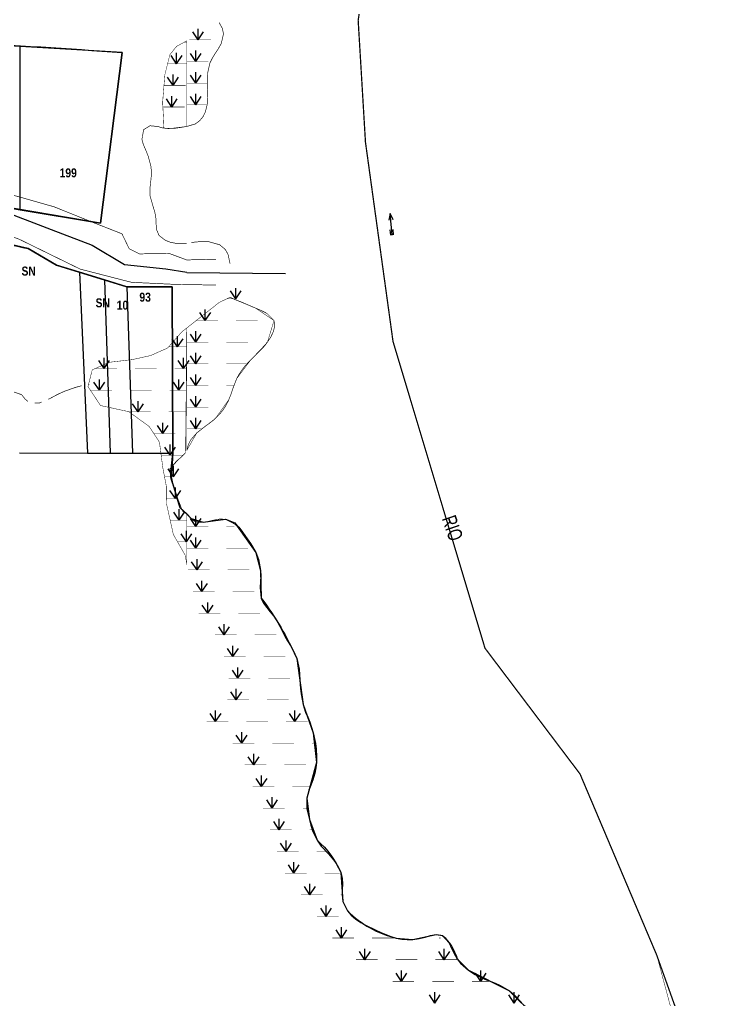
# Model space of a CAD drawing. Extents: x 204834 to 208707, y 4853033 to 4855981.
# Drawn here: x 208068.6 to 208262.2, y 4853447.8 to 4853719.5 of the extents above; entities that cross this region are included whole.
import ezdxf
from ezdxf.enums import TextEntityAlignment as Align

# ---------------------------------------------------------------- set-up
doc = ezdxf.new("R2010")
doc.units = 0
doc.header["$LTSCALE"] = 1.5
doc.header["$MEASUREMENT"] = 0
doc.linetypes.add('PHANTOMX2', pattern=[5, 2.5, -0.5, 0.5, -0.5, 0.5, -0.5])
for name, color, linetype in [('CD-MALHA-LOTES', 40, 'CONTINUOUS'), ('HD-ALAGADO-BREJO', 170, 'CONTINUOUS'), ('HD-CURSO-INTER', 170, 'CONTINUOUS'), ('HD-CURSO-PERENE', 170, 'CONTINUOUS'), ('HD-TXT-PERENE', 170, 'CONTINUOUS'), ('LM-LIM-SETOR-FISCAL', 7, 'CONTINUOUS'), ('LM-LIMITE-MUNICIPAL', 2, 'CONTINUOUS'), ('RU-QUADRAS', 6, 'CONTINUOUS'), ('SV-EIXO-RUA-N-PAV', 6, 'CONTINUOUS'), ('SV-RUA-NAO-PAV-S-GUIA-C-GUIA', 7, 'PHANTOMX2'), ('Th_NmrPort', 7, 'CONTINUOUS')]:
    doc.layers.add(name, color=color, linetype=linetype)
doc.styles.add('ARIAL', font='ARIAL.TTF')
doc.styles.get("Standard").update_dxf_attribs({"font": 'swisscbo.ttf'})
doc.linetypes.add('Limite', pattern='A,20,-3,[130,ltypeshp.shx,S=6.35,R=0,X=0,Y=0],-3,20', length=46)

# ---------------------------------------------------------------- blocks, each defined once
blk = doc.blocks.new('COD035', base_point=(205760.96, 4854542.39))
at = {"layer": 'HD-TXT-PERENE'}
for p, q in [((205760.96, 4854542.795731), (205762.46, 4854542.795731)), ((205760.96, 4854542.395731), (205766.96, 4854542.395731)), ((205760.96, 4854541.995731), (205762.46, 4854541.995731))]:
    blk.add_line(p, q, dxfattribs=at)
blk.add_lwpolyline([(205765.16, 4854541.795731), (205766.96, 4854542.395731), (205765.16, 4854542.995731)], dxfattribs=at)
blk = doc.blocks.new('*X8')
at = {"layer": 'HD-ALAGADO-BREJO'}
for points in [[(208117.387418, 4853579.081864), (208115.88714, 4853581.331678)], [(208117.387418, 4853579.081864), (208117.387047, 4853582.081864)], [(208117.387418, 4853579.081864), (208118.88714, 4853581.332049)], [(208117.383063, 4853573.081785), (208115.882827, 4853575.331627)], [(208117.383063, 4853573.081785), (208117.382748, 4853576.081785)], [(208117.383063, 4853573.081785), (208118.882827, 4853575.331942)], [(208117.74101, 4853567.081745), (208116.240783, 4853569.331593)], [(208117.74101, 4853567.081745), (208117.740708, 4853570.081745)], [(208117.74101, 4853567.081745), (208119.240783, 4853569.331896)], [(208119.091801, 4853561.081731), (208117.591569, 4853563.331576)], [(208119.091801, 4853561.081731), (208119.091491, 4853564.081731)], [(208119.091801, 4853561.081731), (208120.591569, 4853563.331886)], [(208120.686835, 4853555.081706), (208120.686536, 4853558.081706)], [(208120.686835, 4853555.081706), (208119.186611, 4853557.331556)], [(208120.686835, 4853555.081706), (208122.18661, 4853557.331855)], [(208125.240923, 4853549.081725), (208123.740692, 4853551.331571)], [(208125.240923, 4853549.081725), (208125.240615, 4853552.081725)], [(208125.240923, 4853549.081725), (208126.740692, 4853551.331879)], [(208127.692027, 4853543.081712), (208126.191801, 4853545.331561)], [(208127.692027, 4853543.081712), (208127.691725, 4853546.081712)], [(208127.692027, 4853543.081712), (208129.191801, 4853545.331863)], [(208129.041432, 4853537.081694), (208127.541204, 4853539.331542)], [(208129.041432, 4853537.081694), (208129.041127, 4853540.081694)], [(208129.041432, 4853537.081694), (208130.541204, 4853539.331847)], [(208128.61359, 4853531.081649), (208128.613295, 4853534.081649)], [(208128.61359, 4853531.081649), (208127.113368, 4853533.331502)], [(208128.61359, 4853531.081649), (208130.113368, 4853533.331796)], [(208122.87834, 4853525.081524), (208122.878087, 4853528.081524)], [(208144.87834, 4853525.08338), (208144.878087, 4853528.08338)], [(208122.87834, 4853525.081524), (208121.37815, 4853527.331397)], [(208122.87834, 4853525.081524), (208124.37815, 4853527.33165)], [(208144.87834, 4853525.08338), (208143.37815, 4853527.333254)], [(208144.87834, 4853525.08338), (208146.37815, 4853527.333507)], [(208130.122361, 4853519.081588), (208128.622148, 4853521.331447)], [(208130.122361, 4853519.081588), (208130.122078, 4853522.081588)], [(208130.122361, 4853519.081588), (208131.622148, 4853521.33173)], [(208133.441925, 4853513.081607), (208131.941697, 4853515.331454)], [(208133.441925, 4853513.081607), (208133.44162, 4853516.081607)], [(208133.441925, 4853513.081607), (208134.941697, 4853515.331759)], [(208135.632766, 4853507.081621), (208134.132514, 4853509.331453)], [(208135.632766, 4853507.081621), (208135.63243, 4853510.081621)], [(208135.632766, 4853507.081621), (208137.132514, 4853509.331789)], [(208138.562852, 4853501.081656), (208138.56247, 4853504.081656)], [(208138.562852, 4853501.081656), (208137.062565, 4853503.331465)], [(208138.562852, 4853501.081656), (208140.062565, 4853503.331847)], [(208140.491713, 4853495.081648), (208140.491325, 4853498.081648)], [(208140.491713, 4853495.081648), (208138.991422, 4853497.331454)], [(208140.491713, 4853495.081648), (208141.991422, 4853497.331842)], [(208142.39428, 4853489.081613), (208140.894007, 4853491.331431)], [(208142.39428, 4853489.081613), (208142.393916, 4853492.081613)], [(208142.39428, 4853489.081613), (208143.894007, 4853491.331795)], [(208144.587387, 4853483.081587), (208143.087128, 4853485.331414)], [(208144.587387, 4853483.081587), (208144.587041, 4853486.081587)], [(208144.587387, 4853483.081587), (208146.087128, 4853485.33176)], [(208149.026711, 4853477.08164), (208147.526414, 4853479.331442)], [(208149.026711, 4853477.08164), (208149.026315, 4853480.08164)], [(208149.026711, 4853477.08164), (208150.526414, 4853479.331838)], [(208153.524317, 4853471.081673), (208153.523895, 4853474.081673)], [(208153.524317, 4853471.081673), (208152.024001, 4853473.331463)], [(208153.524317, 4853471.081673), (208155.024001, 4853473.331884)], [(208157.756404, 4853465.081599), (208156.256164, 4853467.331439)], [(208157.756404, 4853465.081599), (208157.756084, 4853468.081599)], [(208157.756404, 4853465.081599), (208159.256164, 4853467.331759)], [(208164.274731, 4853459.081574), (208162.774542, 4853461.331448)], [(208164.274731, 4853459.081574), (208164.274479, 4853462.081574)], [(208164.274731, 4853459.081574), (208165.774542, 4853461.3317)], [(208186.274731, 4853459.083422), (208184.774542, 4853461.333296)], [(208186.274731, 4853459.083422), (208186.274479, 4853462.083422)], [(208186.274731, 4853459.083422), (208187.774542, 4853461.333548)], [(208174.419209, 4853453.081648), (208172.919015, 4853455.331519)], [(208174.419209, 4853453.081648), (208174.41895, 4853456.081648)], [(208174.419209, 4853453.081648), (208175.919015, 4853455.331778)], [(208196.419209, 4853453.083548), (208194.919015, 4853455.333419)], [(208196.419209, 4853453.083548), (208196.41895, 4853456.083548)], [(208196.419209, 4853453.083548), (208197.919015, 4853455.333678)], [(208183.645891, 4853447.081709), (208182.145695, 4853449.331579)], [(208183.645891, 4853447.081709), (208183.64563, 4853450.081709)], [(208183.645891, 4853447.081709), (208185.145695, 4853449.33184)], [(208205.645891, 4853447.083625), (208204.145695, 4853449.333495)], [(208205.645891, 4853447.083625), (208205.64563, 4853450.083625)], [(208205.645891, 4853447.083625), (208207.145695, 4853449.333756)]]:
    blk.add_lwpolyline(points, dxfattribs=at)
at = {"layer": 'HD-ALAGADO-BREJO', "const_width": 0.13}
for points in [[(208114.887418, 4853579.081555), (208115.887418, 4853579.081678)], [(208115.887418, 4853579.081678), (208120.887418, 4853579.082296)], [(208125.887418, 4853579.082913), (208127.887418, 4853579.08316)], [(208127.887418, 4853579.08316), (208128.095889, 4853579.081687)], [(208114.883064, 4853573.081522), (208115.883064, 4853573.081627)], [(208115.883064, 4853573.081627), (208120.883063, 4853573.082152)], [(208125.883063, 4853573.082678), (208131.883063, 4853573.083308)], [(208115.24101, 4853567.081493), (208116.24101, 4853567.081593)], [(208116.24101, 4853567.081593), (208121.24101, 4853567.082098)], [(208126.24101, 4853567.082603), (208132.24101, 4853567.083209)], [(208116.591801, 4853561.081473), (208117.591801, 4853561.081576)], [(208117.591801, 4853561.081576), (208122.591801, 4853561.082093)], [(208127.591801, 4853561.082609), (208133.591801, 4853561.083229)], [(208118.186835, 4853555.081456), (208119.186835, 4853555.081556)], [(208119.186835, 4853555.081556), (208124.186835, 4853555.082055)], [(208129.186835, 4853555.082555), (208135.186835, 4853555.083154)], [(208122.740923, 4853549.081469), (208123.740923, 4853549.081571)], [(208123.740923, 4853549.081571), (208128.740923, 4853549.082085)], [(208133.740923, 4853549.082598), (208139.740923, 4853549.083214)], [(208125.192027, 4853543.08146), (208126.192027, 4853543.081561)], [(208126.192027, 4853543.081561), (208131.192027, 4853543.082065)], [(208136.192027, 4853543.082569), (208142.192027, 4853543.083174)], [(208126.541432, 4853537.081441), (208127.541432, 4853537.081542)], [(208127.541432, 4853537.081542), (208132.541432, 4853537.08205)], [(208137.541432, 4853537.082557), (208143.541432, 4853537.083167)], [(208126.11359, 4853531.081403), (208127.11359, 4853531.081502)], [(208127.11359, 4853531.081502), (208132.11359, 4853531.081993)], [(208137.11359, 4853531.082485), (208143.11359, 4853531.083074)], [(208120.37834, 4853525.081313), (208121.37834, 4853525.081397)], [(208121.37834, 4853525.081397), (208126.37834, 4853525.081819)], [(208131.37834, 4853525.082241), (208137.37834, 4853525.082747)], [(208142.37834, 4853525.083169), (208143.37834, 4853525.083254)], [(208143.37834, 4853525.083254), (208148.37834, 4853525.083676)], [(208127.622361, 4853519.081352), (208128.622361, 4853519.081447)], [(208128.622361, 4853519.081447), (208133.622361, 4853519.081919)], [(208138.622361, 4853519.082391), (208144.622361, 4853519.082957)], [(208149.622361, 4853519.083429), (208150.327425, 4853519.081579)], [(208130.941925, 4853513.081353), (208131.941925, 4853513.081454)], [(208131.941925, 4853513.081454), (208136.941925, 4853513.081962)], [(208141.941925, 4853513.08247), (208147.941925, 4853513.08308)], [(208133.132766, 4853507.081341), (208134.132766, 4853507.081453)], [(208134.132766, 4853507.081453), (208139.132766, 4853507.082013)], [(208144.132766, 4853507.082573), (208149.132766, 4853507.083133)], [(208149.132766, 4853507.083133), (208149.212145, 4853507.081502)], [(208136.062852, 4853501.081338), (208137.062852, 4853501.081465)], [(208137.062852, 4853501.081465), (208142.062851, 4853501.082101)], [(208147.062851, 4853501.082738), (208148.062851, 4853501.082865)], [(208148.062851, 4853501.082865), (208148.484218, 4853501.081462)], [(208137.991713, 4853495.081324), (208138.991713, 4853495.081454)], [(208138.991713, 4853495.081454), (208143.991713, 4853495.082101)], [(208148.991713, 4853495.082749), (208149.978278, 4853495.081444)], [(208139.89428, 4853489.08131), (208140.89428, 4853489.081431)], [(208140.89428, 4853489.081431), (208145.89428, 4853489.082037)], [(208150.89428, 4853489.082643), (208152.89428, 4853489.082885)], [(208152.89428, 4853489.082885), (208153.615536, 4853489.081447)], [(208142.087387, 4853483.081299), (208143.087387, 4853483.081414)], [(208143.087387, 4853483.081414), (208148.087387, 4853483.081991)], [(208153.087387, 4853483.082567), (208157.087387, 4853483.083028)], [(208157.087387, 4853483.083028), (208157.252113, 4853483.081451)], [(208146.526711, 4853477.08131), (208147.526711, 4853477.081442)], [(208147.526711, 4853477.081442), (208152.526711, 4853477.082102)], [(208157.526711, 4853477.082762), (208158.081047, 4853477.081426)], [(208151.024317, 4853471.081322), (208152.024317, 4853471.081463)], [(208152.024317, 4853471.081463), (208157.024317, 4853471.082165)], [(208155.256404, 4853465.081332), (208156.256404, 4853465.081439)], [(208156.256404, 4853465.081439), (208161.256404, 4853465.081973)], [(208166.256404, 4853465.082507), (208172.256404, 4853465.083149)], [(208184.814091, 4853465.081627), (208185.274473, 4853465.081632)], [(208161.774731, 4853459.081364), (208162.774731, 4853459.081448)], [(208162.774731, 4853459.081448), (208167.774731, 4853459.081868)], [(208172.774731, 4853459.082288), (208178.774731, 4853459.082792)], [(208183.774731, 4853459.083212), (208184.774731, 4853459.083296)], [(208184.774731, 4853459.083296), (208189.774731, 4853459.083716)], [(208171.919209, 4853453.081432), (208172.919209, 4853453.081519)], [(208172.919209, 4853453.081519), (208177.919209, 4853453.081951)], [(208182.919209, 4853453.082382), (208188.919209, 4853453.082901)], [(208193.919209, 4853453.083332), (208194.919209, 4853453.083419)], [(208194.919209, 4853453.083419), (208198.919209, 4853453.083764)], [(208198.919209, 4853453.083764), (208199.093353, 4853453.081704)]]:
    blk.add_lwpolyline(points, dxfattribs=at)
blk = doc.blocks.new('*X10')
at = {"layer": 'HD-ALAGADO-BREJO'}
for points in [[(208128.488881, 4853642.171171), (208128.487886, 4853645.171171)], [(208128.488881, 4853642.171171), (208126.988135, 4853644.420673)], [(208128.488881, 4853642.171171), (208129.988135, 4853644.421668)], [(208120.032764, 4853636.170467), (208118.532546, 4853638.420321)], [(208120.032764, 4853636.170467), (208120.032473, 4853639.170467)], [(208120.032764, 4853636.170467), (208121.532546, 4853638.420612)], [(208117.39, 4853630.170403), (208115.889786, 4853632.42026)], [(208117.39, 4853630.170403), (208117.389715, 4853633.170403)], [(208117.39, 4853630.170403), (208118.889786, 4853632.420545)], [(208117.39, 4853624.170405), (208115.889754, 4853626.420241)], [(208117.39, 4853624.170405), (208117.389673, 4853627.170405)], [(208117.39, 4853624.170405), (208118.889754, 4853626.420569)], [(208117.39, 4853618.170409), (208115.889721, 4853620.420223)], [(208117.39, 4853618.170409), (208117.389629, 4853621.170409)], [(208117.39, 4853618.170409), (208118.889721, 4853620.420594)], [(208117.39, 4853612.170417), (208117.389578, 4853615.170417)], [(208117.39, 4853612.170417), (208115.889684, 4853614.420207)], [(208117.39, 4853612.170417), (208118.889684, 4853614.420628)], [(208117.39, 4853606.170576), (208115.889511, 4853608.42025)], [(208117.39, 4853606.170576), (208117.389348, 4853609.170576)], [(208117.39, 4853606.170576), (208118.889511, 4853608.420902)]]:
    blk.add_lwpolyline(points, dxfattribs=at)
at = {"layer": 'HD-ALAGADO-BREJO', "const_width": 0.13}
for points in [[(208125.988881, 4853642.170342), (208126.988881, 4853642.170674)], [(208126.988881, 4853642.170674), (208127.809825, 4853642.17036)], [(208117.532764, 4853636.170224), (208118.532764, 4853636.170321)], [(208118.532764, 4853636.170321), (208123.532764, 4853636.170806)], [(208128.532764, 4853636.17129), (208134.532764, 4853636.171872)], [(208114.89, 4853630.170165), (208115.89, 4853630.17026)], [(208115.89, 4853630.17026), (208120.89, 4853630.170736)], [(208125.89, 4853630.171211), (208131.89, 4853630.171782)], [(208136.89, 4853630.172257), (208137.251488, 4853630.170389)], [(208114.89, 4853624.170132), (208115.89, 4853624.170241)], [(208115.89, 4853624.170241), (208120.89, 4853624.170787)], [(208125.89, 4853624.171333), (208130.89, 4853624.171878)], [(208130.89, 4853624.171878), (208131.817971, 4853624.170301)], [(208114.89, 4853618.170099), (208115.89, 4853618.170223)], [(208115.89, 4853618.170223), (208120.89, 4853618.170842)], [(208125.89, 4853618.171461), (208127.89, 4853618.171709)], [(208127.89, 4853618.171709), (208128.022082, 4853618.17023)], [(208114.89, 4853612.170066), (208115.89, 4853612.170207)], [(208115.89, 4853612.170207), (208120.89, 4853612.170909)], [(208114.89, 4853606.170033), (208115.89, 4853606.17025)], [(208115.89, 4853606.17025), (208118.89, 4853606.170902)], [(208118.89, 4853606.170902), (208119.140246, 4853606.170076)]]:
    blk.add_lwpolyline(points, dxfattribs=at)
blk = doc.blocks.new('*X11')
at = {"layer": 'HD-ALAGADO-BREJO'}
for points in [[(208118.059191, 4853713.930564), (208116.558808, 4853716.180309)], [(208118.059191, 4853713.930564), (208118.058681, 4853716.930564)], [(208118.059191, 4853713.930564), (208119.558808, 4853716.180819)], [(208117.39, 4853707.930533), (208115.889609, 4853710.180273)], [(208117.39, 4853707.930533), (208117.389479, 4853710.930533)], [(208117.39, 4853707.930533), (208118.889609, 4853710.180794)], [(208117.39, 4853701.930533), (208117.38944, 4853704.930533)], [(208117.39, 4853701.930533), (208115.88958, 4853704.180253)], [(208117.39, 4853701.930533), (208118.88958, 4853704.180813)], [(208117.39, 4853695.930513), (208115.889568, 4853698.180225)], [(208117.39, 4853695.930513), (208117.389424, 4853698.930513)], [(208117.39, 4853695.930513), (208118.889568, 4853698.1808)]]:
    blk.add_lwpolyline(points, dxfattribs=at)
at = {"layer": 'HD-ALAGADO-BREJO', "const_width": 0.13}
for points in [[(208115.559191, 4853713.930139), (208116.559191, 4853713.930309)], [(208116.559191, 4853713.930309), (208121.559191, 4853713.931159)], [(208114.89, 4853707.930099), (208115.89, 4853707.930273)], [(208115.89, 4853707.930273), (208120.89, 4853707.931141)], [(208114.89, 4853701.930066), (208115.89, 4853701.930253)], [(208115.89, 4853701.930253), (208119.89, 4853701.931)], [(208119.89, 4853701.931), (208120.640777, 4853701.930124)], [(208114.89, 4853695.930033), (208115.89, 4853695.930225)], [(208115.89, 4853695.930225), (208119.89, 4853695.930992)], [(208119.89, 4853695.930992), (208120.336739, 4853695.930087)]]:
    blk.add_lwpolyline(points, dxfattribs=at)
blk = doc.blocks.new('*X25')
at = {"layer": 'HD-ALAGADO-BREJO'}
for points in [[(208112.362474, 4853628.860782), (208112.361872, 4853631.860782)], [(208112.362474, 4853628.860782), (208110.862022, 4853631.11048)], [(208112.362474, 4853628.860782), (208113.862022, 4853631.111083)], [(208092.013302, 4853622.860267), (208092.013034, 4853625.860267)], [(208114.013302, 4853622.862237), (208114.013033, 4853625.862237)], [(208092.013302, 4853622.860267), (208090.513101, 4853625.110133)], [(208092.013302, 4853622.860267), (208093.513101, 4853625.110401)], [(208114.013302, 4853622.862237), (208112.513101, 4853625.112102)], [(208114.013302, 4853622.862237), (208115.513101, 4853625.112371)], [(208090.67078, 4853616.860215), (208089.170583, 4853619.110084)], [(208090.67078, 4853616.860215), (208090.670518, 4853619.860215)], [(208090.67078, 4853616.860215), (208092.170583, 4853619.110346)], [(208112.67078, 4853616.862137), (208111.170583, 4853619.112006)], [(208112.67078, 4853616.862137), (208112.670518, 4853619.862137)], [(208112.67078, 4853616.862137), (208114.170583, 4853619.112268)], [(208101.372878, 4853610.860353), (208099.872623, 4853613.110184)], [(208101.372878, 4853610.860353), (208101.372539, 4853613.860353)], [(208101.372878, 4853610.860353), (208102.872623, 4853613.110523)], [(208108.242676, 4853604.860483), (208106.742338, 4853607.110257)], [(208108.242676, 4853604.860483), (208108.242225, 4853607.860483)], [(208108.242676, 4853604.860483), (208109.742338, 4853607.110709)], [(208110.28937, 4853598.860549), (208110.288824, 4853601.860549)], [(208110.28937, 4853598.860549), (208108.78896, 4853601.110276)], [(208110.28937, 4853598.860549), (208111.78896, 4853601.110822)], [(208111.228516, 4853592.860865), (208111.227563, 4853595.860865)], [(208111.228516, 4853592.860865), (208109.727801, 4853595.110388)], [(208111.228516, 4853592.860865), (208112.727801, 4853595.111342)], [(208111.738773, 4853586.860672), (208110.238207, 4853589.110294)], [(208111.738773, 4853586.860672), (208111.738018, 4853589.860672)], [(208111.738773, 4853586.860672), (208113.238207, 4853589.111049)], [(208112.785726, 4853580.860542), (208111.285257, 4853583.110229)], [(208112.785726, 4853580.860542), (208112.7851, 4853583.860542)], [(208112.785726, 4853580.860542), (208114.285257, 4853583.110855)], [(208114.829996, 4853574.860707), (208113.329366, 4853577.110287)], [(208114.829996, 4853574.860707), (208114.829156, 4853577.860707)], [(208114.829996, 4853574.860707), (208116.329366, 4853577.111127)]]:
    blk.add_lwpolyline(points, dxfattribs=at)
at = {"layer": 'HD-ALAGADO-BREJO', "const_width": 0.13}
for points in [[(208109.862474, 4853628.86028), (208110.862474, 4853628.860481)], [(208110.862474, 4853628.860481), (208113.862474, 4853628.861083)], [(208113.862474, 4853628.861083), (208114.839963, 4853628.86033)], [(208089.513302, 4853622.860043), (208090.513302, 4853622.860133)], [(208090.513302, 4853622.860133), (208095.513302, 4853622.86058)], [(208100.513302, 4853622.861028), (208106.513302, 4853622.861565)], [(208111.513302, 4853622.862013), (208112.513302, 4853622.862102)], [(208112.513302, 4853622.862102), (208114.513302, 4853622.862281)], [(208114.513302, 4853622.862281), (208114.782554, 4853622.860296)], [(208088.17078, 4853616.859997), (208089.17078, 4853616.860084)], [(208089.17078, 4853616.860084), (208094.17078, 4853616.860521)], [(208099.17078, 4853616.860958), (208105.17078, 4853616.861482)], [(208110.17078, 4853616.861919), (208111.17078, 4853616.862006)], [(208111.17078, 4853616.862006), (208114.17078, 4853616.862268)], [(208114.17078, 4853616.862268), (208114.725146, 4853616.860262)], [(208098.872878, 4853610.860071), (208099.872878, 4853610.860184)], [(208099.872878, 4853610.860184), (208104.872877, 4853610.860749)], [(208109.872877, 4853610.861314), (208113.872877, 4853610.861765)], [(208113.872877, 4853610.861765), (208114.667738, 4853610.860229)], [(208105.742676, 4853604.860107), (208106.742676, 4853604.860257)], [(208106.742676, 4853604.860257), (208111.742676, 4853604.86101)], [(208107.78937, 4853598.860094), (208108.78937, 4853598.860276)], [(208108.78937, 4853598.860276), (208113.78937, 4853598.861187)], [(208108.728517, 4853592.86007), (208109.728517, 4853592.860388)], [(208109.728517, 4853592.860388), (208110.710148, 4853592.86009)], [(208109.238773, 4853586.860043), (208110.238773, 4853586.860294)], [(208110.238773, 4853586.860294), (208112.238773, 4853586.860798)], [(208112.238773, 4853586.860798), (208112.400021, 4853586.860074)], [(208110.285726, 4853580.86002), (208111.285726, 4853580.860229)], [(208111.285726, 4853580.860229), (208114.285726, 4853580.860855)], [(208114.285726, 4853580.860855), (208114.888708, 4853580.860066)], [(208112.329996, 4853574.860008), (208113.329996, 4853574.860287)], [(208113.329996, 4853574.860287), (208114.329996, 4853574.860567)], [(208114.329996, 4853574.860567), (208114.884354, 4853574.860033)]]:
    blk.add_lwpolyline(points, dxfattribs=at)
blk = doc.blocks.new('*X26')
at = {"layer": 'HD-ALAGADO-BREJO', "const_width": 0.13}
for points in [[(208114.263312, 4853713.300176), (208114.89, 4853713.300183)], [(208109.576403, 4853707.300096), (208110.576403, 4853707.300291)], [(208110.576403, 4853707.300291), (208114.576402, 4853707.301068)], [(208114.576402, 4853707.301068), (208114.89, 4853707.30015)], [(208108.573584, 4853701.300053), (208109.573584, 4853701.300232)], [(208109.573584, 4853701.300232), (208114.573584, 4853701.301123)], [(208108.260741, 4853695.300017), (208109.260741, 4853695.300191)], [(208109.260741, 4853695.300191), (208114.260741, 4853695.301061)]]:
    blk.add_lwpolyline(points, dxfattribs=at)
at = {"layer": 'HD-ALAGADO-BREJO'}
for points in [[(208112.076402, 4853707.300582), (208112.07582, 4853710.300582)], [(208112.076402, 4853707.300582), (208110.575965, 4853709.550291)], [(208112.076402, 4853707.300582), (208113.575965, 4853709.550873)], [(208111.073584, 4853701.300499), (208109.573183, 4853703.550232)], [(208111.073584, 4853701.300499), (208111.073049, 4853704.300499)], [(208111.073584, 4853701.300499), (208112.573183, 4853703.550766)], [(208110.760741, 4853695.300452), (208109.26035, 4853697.550191)], [(208110.760741, 4853695.300452), (208110.760219, 4853698.300452)], [(208110.760741, 4853695.300452), (208112.26035, 4853697.550713)]]:
    blk.add_lwpolyline(points, dxfattribs=at)

msp = doc.modelspace()

# ---------------------------------------------------------------- linework, layer by layer
at = {"layer": 'CD-MALHA-LOTES', "linetype": 'Continuous'}
for p, q in [((208068.73, 4853712.09), (208057.1, 4853712.79)), ((208097.02, 4853710.39), (208068.73, 4853712.09)), ((208068.73, 4853666.87), (208068.73, 4853712.09)), ((208091, 4853663.09), (208097.02, 4853710.39)), ((208057.68, 4853668.74), (208068.73, 4853666.87)), ((208068.73, 4853666.87), (208091, 4853663.09)), ((208070.95, 4853656.14), (208059.34, 4853658.76)), ((208078.8, 4853651.52), (208070.95, 4853656.14)), ((208085.18, 4853649.55), (208078.8, 4853651.52)), ((208092.08, 4853647.42), (208085.18, 4853649.55)), ((208085.18, 4853649.55), (208087.41, 4853599.46)), ((208092.08, 4853647.42), (208093.64, 4853599.44)), ((208098.32, 4853645.53), (208092.08, 4853647.42)), ((208110.83, 4853645.53), (208098.32, 4853645.53)), ((208098.32, 4853645.53), (208099.86, 4853599.43)), ((208111.07, 4853599.4), (208110.83, 4853645.53)), ((208099.86, 4853599.43), (208111.07, 4853599.4))]:
    msp.add_line(p, q, dxfattribs=at)
for points in [[(208068.49, 4853599.5), (208087.41, 4853599.46)], [(208087.41, 4853599.46), (208093.64, 4853599.44)], [(208093.64, 4853599.44), (208099.86, 4853599.43)], [(208110.55, 4853594.98), (208111.07, 4853599.4)], [(208110.55, 4853594.98), (208110.61, 4853592.35)], [(208110.61, 4853592.35), (208111.82, 4853588.09)], [(208111.82, 4853588.09), (208113.02, 4853584.28)], [(208114.89, 4853582.64), (208113.02, 4853584.28)], [(208114.89, 4853582.64), (208116.1, 4853581.31), (208117.42, 4853580.51), (208119.4, 4853580.28), (208125.58, 4853581.12), (208128.2, 4853580.13), (208129.3, 4853578.91), (208130.32, 4853577.52), (208131.63, 4853575.66), (208132.52, 4853574.41), (208134, 4853571.93), (208134.78, 4853569.92), (208135.32, 4853566.95), (208135.38, 4853565.4), (208135.31, 4853563.74), (208135.23, 4853562.19), (208135.53, 4853559.29), (208136.19, 4853557.88), (208138.04, 4853555.47), (208139.01, 4853554.26), (208140.02, 4853552.73), (208141.39, 4853550.07), (208142.08, 4853548.74), (208142.84, 4853547.41), (208143.62, 4853546.11), (208144.36, 4853544.79), (208145.38, 4853542.5), (208146.01, 4853539.6), (208146.16, 4853538.1), (208146.26, 4853536.58), (208146.42, 4853534.25), (208146.58, 4853532.75), (208147.12, 4853529.81), (208147.83, 4853527.64), (208148.4, 4853526.25), (208148.97, 4853524.86), (208149.5, 4853523.45), (208149.95, 4853521.95), (208150.53, 4853519.01), (208150.71, 4853517.51), (208150.84, 4853515.21), (208150.82, 4853513.7), (208150.69, 4853512.2), (208150.41, 4853510.72), (208149.81, 4853508.89), (208149.25, 4853507.47), (208148.7, 4853506.06), (208148.13, 4853503.86), (208148.21, 4853500.91), (208148.5, 4853499.41), (208148.88, 4853497.91), (208149.31, 4853496.33), (208149.78, 4853494.88), (208151.02, 4853492.18), (208152.18, 4853490.58), (208154.22, 4853488.37), (208155.23, 4853487.23), (208156.21, 4853485.93), (208156.99, 4853484.61), (208157.58, 4853483.22), (208157.96, 4853481.61), (208158.03, 4853480.11), (208157.97, 4853478.58), (208157.93, 4853477.07), (208158.13, 4853475.25), (208159.45, 4853472.58), (208160.47, 4853471.41), (208161.64, 4853470.38), (208163.13, 4853469.37), (208164.44, 4853468.64), (208167.15, 4853467.37), (208168.71, 4853466.65), (208170.09, 4853466.04), (208171.49, 4853465.5), (208172.93, 4853465.07), (208174.49, 4853464.78), (208176.01, 4853464.66), (208177.52, 4853464.7), (208179.29, 4853464.95), (208180.93, 4853465.37), (208182.49, 4853465.78), (208184.06, 4853466.04), (208185.78, 4853465.82), (208187.62, 4853463.76), (208188.31, 4853462.28), (208189.01, 4853460.76), (208189.83, 4853459.36), (208190.76, 4853458.15), (208192.95, 4853456.16), (208194.8, 4853455.01), (208197.53, 4853453.73), (208198.94, 4853453.16), (208200.39, 4853452.56), (208201.78, 4853451.94), (208204.35, 4853450.44), (208205.69, 4853449.28), (208207.78, 4853447.11)]]:
    msp.add_lwpolyline(points, dxfattribs=at)
at = {"layer": 'HD-ALAGADO-BREJO', "const_width": 0.13}
for points in [[(208114.89, 4853689.93), (208114.89, 4853713.64), (208112.05, 4853712.1), (208110.2, 4853709.79), (208108.81, 4853704.24), (208108.19, 4853696.53), (208108.5, 4853691.14), (208108.38, 4853689.47), (208109.83, 4853689.3)], [(208114.89, 4853634.09), (208123.91, 4853641.19), (208126.9, 4853642.6), (208128.34, 4853641.92), (208133.97, 4853639.59), (208139.08, 4853636.16), (208137.23, 4853630.1), (208132.72, 4853625.37), (208128.72, 4853620.05), (208126.6, 4853614.34), (208122.88, 4853609.07), (208117.67, 4853605.03), (208114.89, 4853600.17)], [(208114.89, 4853634.09), (208114.56, 4853599.6), (208110.22, 4853595.15), (208111.5, 4853589.17), (208113.83, 4853583.19), (208114.89, 4853582.64), (208114.88, 4853568.86), (208114.41, 4853571.22), (208111.17, 4853576.89), (208109.25, 4853585.51), (208109.21, 4853590.32), (208108.23, 4853595.49), (208107.32, 4853602.45), (208104.46, 4853606.82), (208098.79, 4853610.92), (208091, 4853612.6), (208087.5, 4853617.87), (208088.69, 4853622.49), (208093.34, 4853624.58), (208099.8, 4853625.34), (208104.83, 4853626.45), (208109.58, 4853628.54), (208113.54, 4853633.03)]]:
    msp.add_lwpolyline(points, close=True, dxfattribs=at)
at = {"layer": 'HD-CURSO-INTER', "const_width": 0.18}
for points in [[(208081.05, 4853616.58), (208083.81, 4853617.56)], [(208083.81, 4853617.56), (208083.86, 4853617.58)], [(208083.86, 4853617.58), (208084.77, 4853617.84)], [(208084.77, 4853617.84), (208085.36, 4853618)], [(208085.36, 4853618), (208085.74, 4853618.09)], [(208087.7, 4853618.5), (208087.88, 4853618.54)], [(208066.85, 4853616.39), (208068.71, 4853615.76)], [(208068.71, 4853615.76), (208069.11, 4853615.62)], [(208069.11, 4853615.62), (208070.1, 4853614.39)], [(208076.87, 4853614.51), (208077.4, 4853614.79)], [(208077.4, 4853614.79), (208078.22, 4853615.24)], [(208078.22, 4853615.24), (208079.17, 4853615.72)], [(208079.17, 4853615.72), (208079.67, 4853615.97)], [(208079.67, 4853615.97), (208080.99, 4853616.55)], [(208080.99, 4853616.55), (208081.05, 4853616.58)], [(208070.1, 4853614.39), (208070.1, 4853614.39)], [(208070.1, 4853614.39), (208070.86, 4853613.75)], [(208072.71, 4853613.33), (208073.71, 4853613.33)], [(208073.71, 4853613.33), (208074.1, 4853613.33)], [(208074.1, 4853613.33), (208074.66, 4853613.57)], [(208076.5, 4853614.35), (208076.87, 4853614.51)]]:
    msp.add_lwpolyline(points, dxfattribs=at)
at = {"layer": 'HD-CURSO-PERENE', "const_width": 0.18}
for points in [[(208114.89, 4853689.93), (208117.23, 4853690.61), (208118.47, 4853691.53), (208119.43, 4853692.69), (208120.08, 4853694.05), (208120.57, 4853696.14), (208120.68, 4853699.13), (208120.62, 4853700.65), (208120.57, 4853703.05), (208120.64, 4853704.57), (208121.29, 4853707.47), (208121.99, 4853708.89), (208122.79, 4853710.19), (208123.63, 4853711.45), (208124.44, 4853712.89), (208125.07, 4853715.6), (208124.75, 4853717.1), (208123.84, 4853718.73)], [(208114.89, 4853657.58), (208111.89, 4853657.55), (208110.34, 4853657.84), (208108.94, 4853658.38), (208107.2, 4853659.73), (208106.51, 4853661.36), (208106.39, 4853662.88), (208106.34, 4853664.45), (208106.01, 4853666.3), (208105.55, 4853667.75), (208104.74, 4853670.6), (208104.66, 4853672.36), (208104.79, 4853673.86), (208104.98, 4853675.37), (208105.1, 4853676.88), (208104.98, 4853678.79), (208104.2, 4853681.69), (208103.63, 4853683.12), (208102.88, 4853684.85), (208102.45, 4853686.3), (208102.94, 4853689.04), (208104.69, 4853690.13), (208106.93, 4853689.9), (208108.37, 4853689.47), (208111.35, 4853689.38), (208112.87, 4853689.6), (208114.89, 4853689.93)], [(208126.88, 4853651.94), (208126.31, 4853654.54), (208125.55, 4853655.86), (208124.03, 4853657.14), (208121.09, 4853657.97), (208119.48, 4853658.04), (208117.69, 4853657.95), (208116.17, 4853657.77)], [(208114.89, 4853600.17), (208115.32, 4853601.77), (208116.01, 4853603.12), (208117.67, 4853605.03), (208120.02, 4853606.86), (208121.24, 4853607.74), (208122.43, 4853608.68), (208123.94, 4853610.14), (208124.89, 4853611.32), (208125.71, 4853612.59), (208126.42, 4853613.93), (208127.14, 4853615.74), (208127.62, 4853617.17), (208128.68, 4853619.97), (208129.44, 4853621.37), (208130.3, 4853622.62), (208131.25, 4853623.8), (208132.26, 4853624.91), (208133.78, 4853626.39), (208135.88, 4853628.46), (208136.88, 4853629.64), (208138.14, 4853631.51), (208138.86, 4853633.02), (208139.25, 4853634.52), (208139.08, 4853636.16), (208137.11, 4853638.13), (208135.65, 4853638.87), (208134.12, 4853639.53), (208132.54, 4853640.2), (208129.84, 4853641.36), (208128.43, 4853641.89), (208126.97, 4853642.55)], [(208114.89, 4853582.64), (208112.94, 4853584.23), (208112.01, 4853587.09), (208111.63, 4853588.71), (208110.95, 4853590.79), (208110.4, 4853592.33), (208110.19, 4853595.06), (208112.09, 4853597.27), (208113.34, 4853598.29), (208114.43, 4853599.42)], [(208114.89, 4853582.64), (208116.07, 4853581.18), (208117.39, 4853580.44), (208119.4, 4853580.28), (208120.91, 4853580.53), (208122.43, 4853580.88), (208123.93, 4853581.15), (208125.58, 4853581.12), (208128.12, 4853579.79), (208129.25, 4853578.69), (208130.3, 4853577.46), (208131.65, 4853575.74), (208132.54, 4853574.5), (208134.01, 4853571.95), (208134.77, 4853569.91), (208135.32, 4853566.94), (208135.38, 4853565.4), (208135.32, 4853563.74), (208135.24, 4853562.2), (208135.53, 4853559.29), (208136.19, 4853557.87), (208138.04, 4853555.47), (208139.01, 4853554.26), (208140.02, 4853552.73), (208141.39, 4853550.07), (208142.08, 4853548.74), (208142.84, 4853547.41), (208143.62, 4853546.11), (208144.36, 4853544.79), (208145.38, 4853542.5), (208146.01, 4853539.6), (208146.16, 4853538.1), (208146.26, 4853536.58), (208146.42, 4853534.25), (208146.58, 4853532.75), (208147.12, 4853529.81), (208147.83, 4853527.64), (208148.4, 4853526.25), (208148.97, 4853524.86), (208149.5, 4853523.45), (208149.95, 4853521.95), (208150.53, 4853519.01), (208150.71, 4853517.51), (208150.84, 4853515.21), (208150.82, 4853513.7), (208150.69, 4853512.2), (208150.41, 4853510.72), (208149.81, 4853508.89), (208149.25, 4853507.47), (208148.7, 4853506.06), (208148.13, 4853503.86), (208148.21, 4853500.91), (208148.5, 4853499.41), (208148.88, 4853497.91), (208149.31, 4853496.33), (208149.78, 4853494.88), (208151.02, 4853492.18), (208152.18, 4853490.58), (208154.22, 4853488.37), (208155.23, 4853487.23), (208156.21, 4853485.93), (208156.99, 4853484.61), (208157.58, 4853483.22), (208157.96, 4853481.61), (208158.03, 4853480.11), (208157.97, 4853478.58), (208157.93, 4853477.07), (208158.13, 4853475.25), (208159.45, 4853472.58), (208160.47, 4853471.41), (208161.64, 4853470.38), (208163.12, 4853469.36), (208165.78, 4853467.99), (208167.15, 4853467.37), (208168.73, 4853466.66), (208170.11, 4853466.05), (208171.51, 4853465.51), (208173, 4853465.05), (208175.91, 4853464.62), (208177.42, 4853464.66), (208178.98, 4853464.88), (208180.91, 4853465.38), (208182.52, 4853465.81), (208184.02, 4853466.08), (208185.78, 4853465.82), (208187.57, 4853463.74), (208188.28, 4853462.27), (208189.01, 4853460.76), (208189.84, 4853459.37), (208190.78, 4853458.16), (208192.95, 4853456.16), (208194.8, 4853455.01), (208197.52, 4853453.73), (208198.94, 4853453.16), (208200.39, 4853452.56), (208201.78, 4853451.94), (208204.35, 4853450.44), (208205.69, 4853449.28), (208207.78, 4853447.11)]]:
    msp.add_lwpolyline(points, dxfattribs=at)
at = {"layer": 'LM-LIM-SETOR-FISCAL', "linetype": 'Limite', "ltscale": 0.1, "const_width": 0.13, "flags": 128}
msp.add_lwpolyline([(208132.13, 4853213.19), (208114.89, 4853209.76), (208079.6, 4853197.34), (208051.55, 4853180.72), (208025.58, 4853147.48), (208008.96, 4853121.51), (207990.27, 4853095.54), (207977.18, 4853074.27), (207977.18, 4853074.27), (207977.25, 4853074.22), (207977.18, 4853074.27), (207956.1, 4853085.93), (207945.82, 4853090.68), (207936.07, 4853099.64), (207925.79, 4853113.08), (207912.87, 4853122.04), (207901.27, 4853129.42), (207885.99, 4853134.43), (207866.22, 4853130.48), (207857.06, 4853117.3), (207855.74, 4853109.65), (207854.29, 4853104.12), (207849.81, 4853098.58), (207843.48, 4853094.63), (207832.35, 4853091.47), (207826.81, 4853088.04), (207822.46, 4853090.02), (207820.49, 4853094.5), (207817.85, 4853098.72), (207811.26, 4853102.27), (207805.07, 4853103.59), (207799.14, 4853104.38), (207790.7, 4853104.38), (207787.01, 4853100.03), (207786.62, 4853093.31), (207788.2, 4853087.12), (207790.57, 4853079.61), (207790.97, 4853071.24), (207790.84, 4853064.52), (207788.33, 4853057.66), (207782.8, 4853050.28), (207778.71, 4853047.25), (207773.44, 4853045.67), (207762.04, 4853043.3), (207754.13, 4853041.45), (207747.15, 4853035.92), (207736.87, 4853033.41), (207724.88, 4853033.81), (207719.34, 4853036.97), (207718.29, 4853046.46), (207718.15, 4853057.73), (207718.02, 4853064.06), (207716.7, 4853070.78), (207713.41, 4853075.39), (207708.27, 4853076.71), (207703.66, 4853075.26), (207699.7, 4853071.57), (207695.82, 4853066.3), (207691.07, 4853063.26), (207679.08, 4853063.26), (207668.54, 4853066.43), (207663.92, 4853071.17), (207660.23, 4853076.31), (207656.54, 4853081.71), (207653.12, 4853086.99), (207651.8, 4853094.76), (207650.35, 4853101.35), (207645.47, 4853108.07), (207638.75, 4853112.42), (207633.48, 4853114.13), (207625.51, 4853116.05), (207616.55, 4853118.55), (207607.72, 4853121.45), (207599.15, 4853123.03), (207589.26, 4853124.48), (207579.64, 4853122.9), (207567.98, 4853122.5), (207563.63, 4853123.29), (207559.41, 4853125.53), (207549.66, 4853131.07), (207540.31, 4853134.1), (207534.9, 4853135.16), (207526.34, 4853135.42), (207517.37, 4853134.63), (207509.86, 4853132.26), (207501.03, 4853132.12), (207496.16, 4853134.1), (207489.44, 4853138.19), (207485.09, 4853140.95), (207483.24, 4853145.3), (207433.38, 4853135.75), (207434.67, 4853127.72), (207426.82, 4853124.81), (207415.73, 4853122.98), (207396.77, 4853120.95), (207392.49, 4853119.11), (207387.47, 4853118.39), (207381.3, 4853117.24), (207376.56, 4853116.38), (207369.1, 4853115.23), (207357.97, 4853112.75), (207344.5, 4853111.15), (207333.42, 4853111.36), (207328.77, 4853111.37), (207320.7, 4853109.57), (207319.42, 4853105.86), (207317.92, 4853104.36), (207313.42, 4853103), (207306.84, 4853102), (207303.18, 4853099.75), (207300.74, 4853099.94), (207297.24, 4853101.27), (207294.36, 4853102.41), (207290.13, 4853102.41), (207285.91, 4853101.58), (207283.75, 4853100.66), (207281.89, 4853098.7), (207278.14, 4853097.67), (207267.11, 4853095.09), (207250.59, 4853091.4), (207242.24, 4853089.87), (207232.02, 4853089.01), (207225.74, 4853087.76), (207218.42, 4853086.81), (207208.78, 4853084.88), (207201.06, 4853083.36), (207192.55, 4853081.52), (207188.75, 4853080.47), (207183.81, 4853079.34), (207181.54, 4853078.81), (207178.97, 4853078.21), (207175.42, 4853077.24), (207161.51, 4853073.61), (207134.62, 4853067.5), (207121.18, 4853063.43), (207109.77, 4853060.98), (207083.02, 4853055.24), (207071.92, 4853053.66), (207063.04, 4853052.2), (207057.57, 4853051.22), (207048.59, 4853049.32), (207041.5, 4853047.9), (207028.02, 4853045.07), (207018.95, 4853043.22), (207009.04, 4853041.02), (207007.25, 4853052.87), (207006.42, 4853057.28), (207004.98, 4853065.92), (207003.06, 4853076.97), (207001.71, 4853082.51), (207000.15, 4853089.03), (206998.25, 4853095.75), (206995.98, 4853101.99), (206993.74, 4853107.81), (206987.39, 4853105.57), (206977.81, 4853100.47), (206967.6, 4853097.61), (206962.59, 4853093.58), (206958.92, 4853089.46), (206955.6, 4853082.5), (206950.01, 4853078.17), (206943.28, 4853074.5), (206936.66, 4853071.45), (206932.61, 4853069.6), (206929.01, 4853068.36), (206924.61, 4853067.87), (206920.58, 4853068.19), (206915.12, 4853068.72), (206902.95, 4853070.8), (206891.38, 4853067.85), (206880.4, 4853065.73), (206872.64, 4853064.04), (206858.24, 4853060.22), (206847.8, 4853057.54), (206840.17, 4853055.43), (206828.46, 4853052.32), (206822.53, 4853050.63), (206811.52, 4853047.66), (206803.01, 4853045.24), (206783.97, 4853039.27), (206779.35, 4853035.22), (206768.83, 4853039.64), (206726.11, 4853063.48), (206713.2, 4853068.45), (206676.44, 4853090.31), (206672.42, 4853095.9), (206668.43, 4853097.71), (206665.78, 4853098.35), (206614.27, 4853094.76), (206560.2, 4853092.06), (206527.07, 4853088.1), (206526.63, 4853090.28), (206436.89, 4853085.62), (206403.59, 4853083.9), (206378.69, 4853082.54), (206306.59, 4853077.18), (206281.43, 4853073.09), (206250.76, 4853068.13), (206249.32, 4853067.81), (206241.73, 4853106.06), (206174.74, 4853099.25), (206115.25, 4853096.39), (206097.24, 4853093.29), (206088.22, 4853093.5), (206047.56, 4853092.24), (205987.11, 4853086.63), (205973.22, 4853086.23), (205954.27, 4853084.91), (205875.14, 4853081.42), (205864.61, 4853080.53), (205796.33, 4853076.78), (205791.35, 4853076.88), (205760.46, 4853075.4), (205708.12, 4853073.2), (205697.96, 4853072.98), (205694.02, 4853072.84), (205648.48, 4853073.83), (205657.67, 4853139.89), (205663.09, 4853176.52), (205673.5, 4853240.08), (205679.81, 4853273), (205682.39, 4853291.1), (205686.45, 4853319.25), (205690.23, 4853344.16), (205693.06, 4853366.18), (205695.8, 4853385.06), (205698.77, 4853405.47), (205701.84, 4853427.15), (205703.38, 4853440.04), (205705.6, 4853461.25), (205707.13, 4853485.05), (205708.09, 4853504.93), (205707.25, 4853529.87), (205706.63, 4853547.82), (205704.33, 4853573.07), (205701.82, 4853593.22), (205697.65, 4853618.26), (205692.43, 4853645.81), (205685.96, 4853670.23), (205679.7, 4853691.73), (205670, 4853719.35), (205658.78, 4853745.51), (205610.54, 4853829.65), (205562.78, 4853902.04), (205476.94, 4854024.43), (205418.69, 4854109.18), (205356.81, 4854200.14), (205285.27, 4854304.56), (205232.63, 4854379.82), (205148.32, 4854500.33), (205059.6, 4854625.34), (204995.99, 4854716.47), (204934.98, 4854801.22), (204887.55, 4854871.19), (204871.08, 4854893.76), (204835.64, 4854946.28), (204834.25, 4854948.2), (204845.64, 4854959.83), (204876.75, 4854964.71), (204914.35, 4854970.84), (204996.87, 4854983.31), (205090.66, 4854997.71), (205105.98, 4854999.94), (205187.94, 4855012.05), (205245.94, 4855021.11), (205272.68, 4855025.85), (205289.82, 4855028.52), (205353.63, 4855038.1), (205379.87, 4855044.32), (205380.17, 4855053.59), (205399.55, 4855054.95), (205426.54, 4855056.03), (205437.99, 4855056.62), (205499.63, 4855060.67), (205539.31, 4855063.19), (205567.09, 4855064.98), (205582.41, 4855066.09), (205635.91, 4855070), (205692.95, 4855073.42), (205739.37, 4855076.32), (205755.85, 4855076.88), (205779.09, 4855078.91), (205796.39, 4855080.33), (205832.27, 4855082.2), (205855.36, 4855083.58), (205884.96, 4855084.97), (205904.85, 4855085.43), (205945.85, 4855088.06), (205975.45, 4855089.94), (205990.04, 4855090.61), (206010.45, 4855091.62), (206021.42, 4855091.93), (206022.38, 4855094.63), (206023.19, 4855099.07), (206023.73, 4855105.32), (206023.73, 4855114.57), (206023.61, 4855122.77), (206023.73, 4855128.91), (206023.31, 4855148.74), (206059.09, 4855155.08), (206090.43, 4855139.24), (206138.56, 4855111.07), (206178.75, 4855088.19), (206206.79, 4855072.52), (206222.46, 4855062.86), (206230.38, 4855057.64), (206237.19, 4855052.51), (206245.02, 4855046.96), (206277.61, 4855028.92), (206315.11, 4855009.06), (206322.43, 4855004.94), (206334.61, 4854998.15), (206344.05, 4854991.94), (206370.01, 4854978.16), (206377.13, 4854974.52), (206383.62, 4854970.88), (206391.86, 4854965.97), (206400.96, 4854960.99), (206409.67, 4854956.24), (206418.06, 4854951.81), (206428.03, 4854946.58), (206436.74, 4854941.99), (206446.39, 4854936.45), (206454.94, 4854931.86), (206463.33, 4854927.27), (206473.94, 4854921.41), (206483.44, 4854916.66), (206493.49, 4854911.28), (206502.2, 4854906.53), (206509.16, 4854902.73), (206517.55, 4854899.17), (206528.48, 4854896), (206549.69, 4854889.67), (206564.41, 4854883.97), (206567.2, 4854879.08), (206570.83, 4854883.26), (206576.05, 4854891.17), (206582.86, 4854902.57), (206588.24, 4854910.17), (206594.1, 4854919.67), (206601.38, 4854929.09), (206611.99, 4854937.95), (206625.76, 4854949.98), (206640.32, 4854965.18), (206646.34, 4854973.73), (206650.93, 4854980.7), (206656.31, 4854989.4), (206659.8, 4854993.84), (206666.37, 4855000.56), (206674.91, 4855008.32), (206682.51, 4855016.24), (206687.1, 4855021.3), (206689.8, 4855026.21), (206695.97, 4855035.87), (206702.46, 4855046.95), (206709.74, 4855060.01), (206715.44, 4855068.88), (206721.77, 4855075.21), (206727.79, 4855082.65), (206732.22, 4855088.66), (206736.5, 4855097.05), (206739.58, 4855106.79), (206740.85, 4855116.29), (206741.17, 4855125.63), (206741.64, 4855134.02), (206741.17, 4855142.09), (206742.12, 4855150.72), (206742.75, 4855160.06), (206742.43, 4855173.36), (206743.07, 4855183.81), (206745.76, 4855192.36), (206748.45, 4855197.74), (206758.11, 4855205.5), (206768.24, 4855208.82), (206775.2, 4855210.56), (206778.84, 4855212.3), (206783.44, 4855216.26), (206786.6, 4855221.64), (206789.29, 4855225.29), (206792.14, 4855229.4), (206795.63, 4855232.73), (206801.01, 4855234.47), (206808.45, 4855236.21), (206816.52, 4855237.63), (206822.22, 4855240.17), (206827.6, 4855242.54), (206831.4, 4855244.28), (206836.63, 4855244.44), (206839.95, 4855243.97), (206842.19, 4855243.65), (206845.62, 4855240.46), (206849.62, 4855235.99), (206854.58, 4855232.12), (206859.64, 4855229.78), (206864.76, 4855227.39), (206870.2, 4855225.04), (206874.73, 4855222.3), (206878.92, 4855219.29), (206882.98, 4855215.83), (206887.98, 4855212.7), (206893.95, 4855209.85), (206900.29, 4855207.85), (206907.15, 4855206.19), (206913.73, 4855205.04), (206920.81, 4855203.6), (206927.56, 4855201.94), (206933.6, 4855200.48), (206939.89, 4855199.17), (206945.67, 4855197.5), (206951.88, 4855196.77), (206955.65, 4855197.17), (206957.31, 4855197.34), (206961.86, 4855199.66), (206966.53, 4855198.43), (206972.05, 4855197.76), (206977.41, 4855196.39), (206983.23, 4855195.87), (206988.52, 4855195.58), (206994.38, 4855194.99), (206999.44, 4855194.4), (207005.61, 4855193.62), (207012.36, 4855193.6), (207017.57, 4855195.37), (207023.03, 4855199.41), (207027.73, 4855202.05), (207032.27, 4855204.91), (207036.83, 4855207.98), (207041.71, 4855210.66), (207047.65, 4855212.46), (207053.63, 4855214.05), (207060.03, 4855216.42), (207065.62, 4855219.18), (207071.3, 4855222.28), (207076, 4855226.44), (207079.82, 4855231.03), (207081.1, 4855236.76), (207082.6, 4855241.31), (207088.02, 4855243.94), (207090.58, 4855249.59), (207089.81, 4855256.18), (207088.3, 4855261.39), (207091.68, 4855264.78), (207096.44, 4855266.15), (207101.11, 4855269.63), (207105.02, 4855274.18), (207109.74, 4855275.56), (207115.56, 4855275.11), (207120.83, 4855274.22), (207125.84, 4855273.37), (207131.74, 4855271.63), (207137.13, 4855270.1), (207140.28, 4855270.08), (207149.52, 4855272.92), (207159.75, 4855279.15), (207168.21, 4855287.16), (207178.44, 4855293.84), (207190.46, 4855299.18), (207198.91, 4855306.29), (207210.48, 4855312.52), (207226.05, 4855320.31), (207238.96, 4855331.88), (207248.75, 4855350.57), (207250.97, 4855379.94), (207256.76, 4855404.86), (207263.43, 4855423.99), (207271.89, 4855446.69), (207282.57, 4855472.94), (207294.81, 4855494.97), (207326.84, 4855524.34), (207365.56, 4855558.16), (207387.07, 4855586.87), (207407.16, 4855615.16), (207422.96, 4855638.92), (207434.53, 4855666.07), (207438.09, 4855689.65), (207436.31, 4855734.15), (207437.65, 4855776.65), (207435.87, 4855804.68), (207437.2, 4855838.5), (207442.99, 4855862.09), (207450.11, 4855888.79), (207460.34, 4855908.81), (207484.89, 4855935.84), (207514.89, 4855951.47), (207555.87, 4855955.7), (207618.39, 4855944.29), (207657.68, 4855935.84), (207679.23, 4855930.77), (207701.08, 4855927.5), (207727.34, 4855933.29), (207757.59, 4855943.08), (207797.2, 4855948.42), (207840.36, 4855943.52), (207880.86, 4855931.06), (207908.47, 4855922.08), (207928.08, 4855916.75), (207978.98, 4855907.33), (207988.92, 4855905.77), (208022.36, 4855902.14), (208058.85, 4855901.25), (208090, 4855903.03), (208114.96, 4855908.68), (208130.68, 4855913.81), (208161.85, 4855928.41), (208188.89, 4855948.62), (208218.29, 4855981.06), (208246.45, 4855971.34), (208278.32, 4855947.49), (208315.9, 4855902.87), (208367.57, 4855812.45), (208407.49, 4855740.82), (208443.9, 4855682.11), (208501.44, 4855564.09), (208520.23, 4855513.59), (208554.28, 4855420.83), (208582.46, 4855346.85), (208608.3, 4855254.08), (208634.13, 4855164.83), (208662.31, 4855069.71), (208689.32, 4854981.64), (208696.37, 4854928.8), (208702.51, 4854871.1), (208702.64, 4854844.17), (208698.6, 4854815.34), (208685.17, 4854772.09), (208669.12, 4854736.78), (208666.53, 4854731.08), (208618.81, 4854675.16), (208569.26, 4854639.06), (208558.41, 4854631.16), (208530.44, 4854622.7), (208494.29, 4854611.78), (208442.09, 4854593.13), (208386.91, 4854561.82), (208367.53, 4854543.92), (208320.55, 4854507.76), (208301.91, 4854481.66), (208287, 4854448.85), (208272.08, 4854390.69), (208264.63, 4854342.97), (208264.41, 4854341.07), (208259.41, 4854296.74), (208259.41, 4854241.19), (208259.41, 4854191.98), (208256.43, 4854122.63), (208248.97, 4854065.96), (208232.56, 4854015.63), (208216.16, 4853966.42), (208198.26, 4853911.24), (208184.84, 4853872.46), (208177.39, 4853828.47), (208173.66, 4853792.31), (208166.95, 4853749.8), (208162.4, 4853719.3), (208164.42, 4853685.56), (208172.06, 4853630.34), (208197.55, 4853545.38), (208223.89, 4853510.55), (208245.13, 4853460.42), (208259.57, 4853406.68), (208260.42, 4853403.5), (208260.52, 4853398.64), (208261.27, 4853362.72), (208252.77, 4853293.05), (208222.19, 4853252.27), (208166.97, 4853226.79)], close=True, dxfattribs=at)
at = {"layer": 'LM-LIMITE-MUNICIPAL'}
msp.add_lwpolyline([(208259.41, 4854191.98, 0.35, 0.35, 0), (208256.43, 4854122.63, 0.35, 0.35, 0), (208248.97, 4854065.96, 0.35, 0.35, 0), (208232.56, 4854015.63, 0.35, 0.35, 0), (208216.16, 4853966.42, 0.35, 0.35, 0), (208198.26, 4853911.24, 0.35, 0.35, 0), (208184.84, 4853872.46, 0.35, 0.35, 0), (208177.39, 4853828.47, 0.35, 0.35, 0), (208173.66, 4853792.31, 0.35, 0.35, 0), (208166.95, 4853749.8, 0.35, 0.35, 0), (208162.4, 4853719.3, 0.35, 0.35, 0), (208164.42, 4853685.56, 0.35, 0.35, 0), (208172.06, 4853630.34, 0.35, 0.35, 0), (208197.55, 4853545.38, 0.35, 0.35, 0), (208223.89, 4853510.55, 0.35, 0.35, 0), (208245.13, 4853460.42, 0.35, 0.35, 0), (208253.71, 4853436.43, 0.35, 0.35, 0)], format="xyseb", dxfattribs=at)
at = {"layer": 'RU-QUADRAS', "linetype": 'Continuous'}
msp.add_lwpolyline([(207694.8, 4853711.79), (207695.4, 4853694.96), (207757.56, 4853698.56), (207920.88, 4853710.19), (208006.55, 4853714.81, -0.013213), (208097.02, 4853710.39), (208091, 4853663.09), (208007.14, 4853677.32), (208007.05, 4853682.93), (207962.09, 4853679.96), (207885.54, 4853679.72, -0.008632), (207696.87, 4853662.72), (207636.13, 4853658.68)], format="xyb", dxfattribs=at)
at = {"layer": 'RU-QUADRAS', "color": 6, "linetype": 'Continuous'}
msp.add_lwpolyline([(208047.73, 4853662.36, 0.039384), (208070.95, 4853656.14), (208078.8, 4853651.52), (208098.32, 4853645.53), (208110.83, 4853645.53), (208111.07, 4853599.4), (208110.61, 4853592.35), (208113.02, 4853584.28), (208116.1, 4853581.31), (208119.4, 4853580.28), (208125.58, 4853581.12), (208128.2, 4853580.13), (208134, 4853571.93), (208135.32, 4853566.95), (208135.53, 4853559.29, -0.058863), (208145.38, 4853542.5), (208147.12, 4853529.81), (208149.95, 4853521.95), (208150.82, 4853513.7), (208148.13, 4853503.86), (208148.88, 4853497.91), (208151.02, 4853492.18, -0.112946), (208157.58, 4853483.22), (208158.13, 4853475.25), (208159.45, 4853472.58, 0.135982), (208172.93, 4853465.07), (208177.52, 4853464.7), (208184.06, 4853466.04), (208185.78, 4853465.82, -0.13256), (208189.83, 4853459.36), (208192.95, 4853456.16), (208204.35, 4853450.44, 0.072844), (208212.85, 4853443.21)], format="xyb", dxfattribs=at)
at = {"layer": 'SV-EIXO-RUA-N-PAV'}
for points in [[(207685.41, 4853656.78), (207715.46, 4853658.72), (207751.21, 4853661.38), (207775.44, 4853662.35), (207796.53, 4853664.29), (207817.37, 4853666.47), (207850.93, 4853670.11), (207878.32, 4853672.29), (207894.56, 4853673.74), (207909.1, 4853673.74), (207925.38, 4853672.67), (207946.12, 4853669.76), (207970.78, 4853672.29), (207989.44, 4853673.74), (208008.1, 4853673.5), (208028.09, 4853672.05), (208046.03, 4853669.87), (208062.02, 4853667.2), (208077.29, 4853661.38), (208088.68, 4853657.02), (208097.65, 4853651.69), (208109.04, 4853650.48), (208114.89, 4853649.56)], [(208114.89, 4853649.51), (208142.26, 4853649.21)]]:
    msp.add_lwpolyline(points, dxfattribs=at)
at = {"layer": 'SV-RUA-NAO-PAV-S-GUIA-C-GUIA', "const_width": 0.18}
for points in [[(208114.89, 4853652.95), (208114.84, 4853652.95), (208110.03, 4853654.74), (208101.75, 4853654.62), (208098.92, 4853656.06), (208096.93, 4853660.19), (208088.83, 4853663.36), (208078.13, 4853667.66), (208061.73, 4853672.32), (208043.46, 4853676.05), (208017.27, 4853681.91), (208005.44, 4853682.51), (207988.74, 4853681.44), (207968.23, 4853679.19), (207937.18, 4853677.88), (207919.95, 4853677.4), (207887.35, 4853677.87)], [(208114.89, 4853646.12), (208111.7, 4853646.17), (208099.54, 4853646.75), (208085.34, 4853650.41), (208077.63, 4853654.18), (208068.45, 4853658.68), (208057.12, 4853662.75), (208039.54, 4853664.36), (208021.55, 4853664.68), (208003.81, 4853664.56), (207985.58, 4853666.86), (207970.64, 4853665.22), (207955.45, 4853663.01), (207924.28, 4853657.32), (207923.8, 4853655.3)]]:
    msp.add_lwpolyline(points, dxfattribs=at)
at = {"layer": 'SV-RUA-NAO-PAV-S-GUIA-C-GUIA', "linetype": 'PHANTOMX2', "const_width": 0.18}
for points in [[(208114.89, 4853652.95), (208123.01, 4853653.13)], [(208114.89, 4853646.12), (208117.56, 4853646.08), (208123, 4853645.98)]]:
    msp.add_lwpolyline(points, dxfattribs=at)

# ---------------------------------------------------------------- block references
at = {"layer": 'HD-ALAGADO-BREJO'}
for name in ['*X11', '*X26', '*X10', '*X25', '*X8']:
    msp.add_blockref(name, (0, 0), dxfattribs=at)
at = {"layer": 'HD-TXT-PERENE', "rotation": 95}
msp.add_blockref('COD035', (208171.83, 4853659.83), dxfattribs=at)
msp.add_blockref('COD035', (208171.83, 4853659.83), dxfattribs=at)

# ---------------------------------------------------------------- texts
at = {"layer": 'HD-TXT-PERENE', "style": 'ARIAL', "width": 0.7}
msp.add_text('RIO', height=4, rotation=289, dxfattribs=at).set_placement((208185.55, 4853581.3))
msp.add_text('RIO', height=4, rotation=289, dxfattribs=at).set_placement((208185.55, 4853581.3))
at = {"layer": 'Th_NmrPort', "color": 1}
for s, p in [('199', (208079.64, 4853677.07)), ('SN', (208069.08, 4853649.86)), ('SN', (208089.61, 4853641.07)), ('93', (208101.76, 4853642.63)), ('10', (208095.48, 4853640.41))]:
    msp.add_text(s, height=2.5, dxfattribs=at).set_placement(p, align=Align.MIDDLE_LEFT)

doc.saveas('drawing.dxf')
